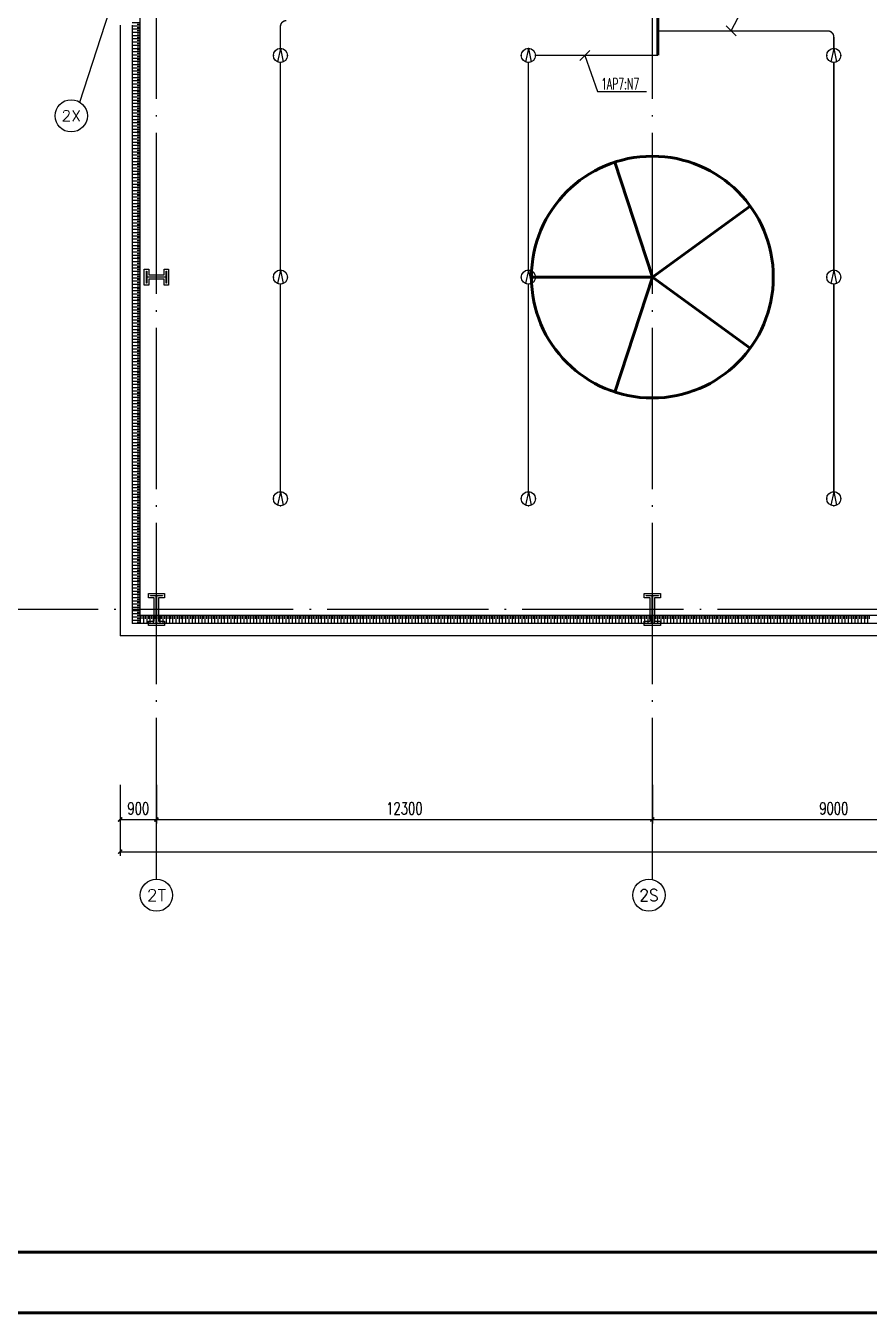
# Model space of a CAD drawing. Extents: x -1396510 to 1250330, y -1892470 to 1623980.
# Drawn here: x -7054 to 13864, y -816617 to -784643 of the extents above; entities that cross this region are included whole.
import ezdxf
from ezdxf.enums import TextEntityAlignment as Align

# ---------------------------------------------------------------- set-up
doc = ezdxf.new("R2010")
doc.units = 0
doc.header["$LTSCALE"] = 1000
doc.header["$MEASUREMENT"] = 0
doc.linetypes.add('DOTE', pattern=[2.42, 2, -0.2, 0.02, -0.2])
doc.layers.get('Defpoints').update_dxf_attribs({"color": 210})
for name, color, linetype in [('0-cxFrame', 155, 'Continuous'), ('99平面图例外参$0$A-HATCH-2', 251, 'Continuous'), ('A-AXIS-D', 1, 'Continuous'), ('A-AXIS-DOTE', 14, 'DOTE'), ('A-AXIS-DP', 126, 'Continuous'), ('A-HATCH-2', 251, 'Continuous'), ('A-LIN-V', 9, 'Continuous'), ('A-WINDOW', 140, 'Continuous'), ('AS-COLN', 6, 'Continuous'), ('AS-WALL', 40, 'Continuous'), ('DIM-照明', 3, 'Continuous'), ('EQUIP-照明', 3, 'Continuous'), ('WIRE-照明', 1, 'Continuous')]:
    doc.layers.add(name, color=color, linetype=linetype)
doc.layers.add('0-cxText', color=131, linetype='Continuous', lineweight=25)
doc.layers.add('A-云线2', color=3, linetype='Continuous', plot=False)
doc.styles.add('_TCH_AXIS', font='COMPLEX', dxfattribs={"bigfont": 'GBCBIG'})
doc.styles.add('_TCH_DIM_T3', font='SIMPLEX', dxfattribs={"width": 0.705882, "bigfont": 'GBCBIG'})
doc.styles.add('_TEL_DIM', font='SIMPLEX', dxfattribs={"width": 0.8, "height": 3.5, "bigfont": 'HZTXT'})
doc.styles.add('cx_tuming', font='simhei.ttf')
doc.styles.add('cx_tuqian1', font='')
doc.styles.add('黑体', font='simhei.ttf', dxfattribs={"height": 12})
doc.styles.get('cx_tuqian1').set_extended_font_data('SimSun')
doc.dimstyles.new('_TCH_ARCH&&100', dxfattribs={"dimtxt": 297.5, "dimasz": 100, "dimexe": 100, "dimexo": 100, "dimgap": 126.25, "dimtad": 1, "dimdec": 0, "dimzin": 0, "dimdsep": 46, "dimtxsty": '_TCH_DIM_T3', "dimblk": 'ARCHTICK', "dimcen": 0.09, "dimclrt": 7, "dimazin": 2, "dimtfac": 1, "dimtdec": 0, "dimtix": 1, "dimtmove": 2, "dimatfit": 3, "dimfxl": 0, "dimtolj": 1, "dimtzin": 0, "dimarcsym": 0})

# ---------------------------------------------------------------- blocks, each defined once
blk = doc.blocks.new('nt66')
at = {"layer": 'A-HATCH-2', "color": 8}
blk.add_lwpolyline([(-195840, 766870), (-195440, 766870), (-195440, 766758), (-195586, 766758), (-195586, 766182), (-195440, 766182), (-195440, 766070), (-195840, 766070), (-195840, 766182), (-195694, 766182), (-195694, 766758), (-195840, 766758)], close=True, dxfattribs=at)
at = {"layer": 'AS-COLN'}
blk.add_lwpolyline([(-195790, 766820), (-195490, 766820), (-195490, 766808), (-195636, 766808), (-195636, 766132), (-195490, 766132), (-195490, 766120), (-195790, 766120), (-195790, 766132), (-195644, 766132), (-195644, 766808), (-195790, 766808)], close=True, dxfattribs=at)
blk = doc.blocks.new('342343243')
at = {"layer": 'A-AXIS-DP', "color": 5}
blk.add_lwpolyline([(-155704, 832070), (-155404, 832070), (-155404, 832058), (-155550, 832058), (-155550, 831582), (-155404, 831582), (-155404, 831570), (-155704, 831570), (-155704, 831582), (-155558, 831582), (-155558, 832058), (-155704, 832058), (-155704, 832070)], close=True, dxfattribs=at)
at = {"layer": 'A-HATCH-2'}
blk.add_lwpolyline([(-155754, 832120), (-155354, 832120), (-155354, 832008), (-155500, 832008), (-155500, 831632), (-155354, 831632), (-155354, 831520), (-155754, 831520), (-155754, 831632), (-155608, 831632), (-155608, 832008), (-155754, 832008)], close=True, dxfattribs=at)
blk = doc.blocks.new('33333')
for p in [(-89514, -126400), (-77214, -126400)]:
    blk.add_blockref('nt66', p)
at = {"layer": 'A-AXIS-DP', "rotation": 270}
blk.add_blockref('342343243', (-1116974, 492766), dxfattribs=at)
blk = doc.blocks.new('w4324324')
at = {"layer": 'A-HATCH-2', "color": 0, "lineweight": 60}
for q in [(-1694760, 686605), (-1697614, 684532), (-1691907, 684532), (-1696524, 681178), (-1692997, 681178)]:
    blk.add_line((-1694760, 683605), q, dxfattribs=at)
blk.add_circle((-1694760, 683605), 3000, dxfattribs=at)
blk = doc.blocks.new('ner546')
at = {"layer": 'A-LIN-V', "color": 8}
blk.add_blockref('w4324324', (565280, 70256), dxfattribs=at)
blk = doc.blocks.new('_ArchTick')
at = {"color": 0, "linetype": 'ByBlock', "const_width": 0.4}
blk.add_lwpolyline([(-0.5, -0.5), (0.5, 0.5)], dxfattribs=at)
blk = doc.blocks.new('*D5746')
at = {"layer": 'A-AXIS-D', "color": 0, "lineweight": -2, "transparency": 16777216}
for p, q in [((-900, -86850), (-900, -87810)), ((0, -86850), (0, -87810)), ((-900, -87710), (0, -87710))]:
    blk.add_line(p, q, dxfattribs=at)
at = {"layer": 'Defpoints', "color": 0, "transparency": 16777216}
for p in [(-900, -86750), (0, -86750), (0, -87710)]:
    blk.add_point(p, dxfattribs=at)
at = {"layer": 'A-AXIS-D', "color": 0, "lineweight": -2, "transparency": 16777216, "xscale": 100, "yscale": 100, "zscale": 100, "rotation": 180}
blk.add_blockref('_ArchTick', (-900, -87710), dxfattribs=at)
at = {"layer": 'A-AXIS-D', "color": 0, "lineweight": -2, "transparency": 16777216, "xscale": 100, "yscale": 100, "zscale": 100}
blk.add_blockref('_ArchTick', (0, -87710), dxfattribs=at)
at = {"layer": 'A-AXIS-D', "color": 7, "transparency": 16777216, "insert": (-450, -87435), "char_height": 297.5, "attachment_point": 5, "style": '_TCH_DIM_T3'}
blk.add_mtext('\\A1;900', dxfattribs=at)
blk = doc.blocks.new('*D5747')
at = {"layer": 'A-AXIS-D', "color": 0, "lineweight": -2, "transparency": 16777216}
for p, q in [((0, -86850), (0, -87810)), ((12300, -86850), (12300, -87810)), ((0, -87710), (12300, -87710))]:
    blk.add_line(p, q, dxfattribs=at)
at = {"layer": 'Defpoints', "color": 0, "transparency": 16777216}
for p in [(0, -86750), (12300, -86750), (12300, -87710)]:
    blk.add_point(p, dxfattribs=at)
at = {"layer": 'A-AXIS-D', "color": 0, "lineweight": -2, "transparency": 16777216, "xscale": 100, "yscale": 100, "zscale": 100, "rotation": 180}
blk.add_blockref('_ArchTick', (0, -87710), dxfattribs=at)
at = {"layer": 'A-AXIS-D', "color": 0, "lineweight": -2, "transparency": 16777216, "xscale": 100, "yscale": 100, "zscale": 100}
blk.add_blockref('_ArchTick', (12300, -87710), dxfattribs=at)
at = {"layer": 'A-AXIS-D', "color": 7, "transparency": 16777216, "insert": (6150, -87435), "char_height": 297.5, "attachment_point": 5, "style": '_TCH_DIM_T3'}
blk.add_mtext('\\A1;12300', dxfattribs=at)
blk = doc.blocks.new('*D5748')
at = {"layer": 'A-AXIS-D', "color": 0, "lineweight": -2, "transparency": 16777216}
for p, q in [((12300, -86850), (12300, -87810)), ((21300, -86850), (21300, -87810)), ((12300, -87710), (21300, -87710))]:
    blk.add_line(p, q, dxfattribs=at)
at = {"layer": 'Defpoints', "color": 0, "transparency": 16777216}
for p in [(12300, -86750), (21300, -86750), (21300, -87710)]:
    blk.add_point(p, dxfattribs=at)
at = {"layer": 'A-AXIS-D', "color": 0, "lineweight": -2, "transparency": 16777216, "xscale": 100, "yscale": 100, "zscale": 100, "rotation": 180}
blk.add_blockref('_ArchTick', (12300, -87710), dxfattribs=at)
at = {"layer": 'A-AXIS-D', "color": 0, "lineweight": -2, "transparency": 16777216, "xscale": 100, "yscale": 100, "zscale": 100}
blk.add_blockref('_ArchTick', (21300, -87710), dxfattribs=at)
at = {"layer": 'A-AXIS-D', "color": 7, "transparency": 16777216, "insert": (16800, -87435), "char_height": 297.5, "attachment_point": 5, "style": '_TCH_DIM_T3'}
blk.add_mtext('\\A1;9000', dxfattribs=at)
blk = doc.blocks.new('*D5765')
at = {"layer": 'A-AXIS-D', "color": 0, "lineweight": -2, "transparency": 16777216}
for p, q in [((-900, -86950), (-900, -88610)), ((157100, -86950), (157100, -88610)), ((-900, -88510), (157100, -88510))]:
    blk.add_line(p, q, dxfattribs=at)
at = {"layer": 'Defpoints', "color": 0, "transparency": 16777216}
for p in [(-900, -86850), (157100, -86850), (157100, -88510)]:
    blk.add_point(p, dxfattribs=at)
at = {"layer": 'A-AXIS-D', "color": 0, "lineweight": -2, "transparency": 16777216, "xscale": 100, "yscale": 100, "zscale": 100, "rotation": 180}
blk.add_blockref('_ArchTick', (-900, -88510), dxfattribs=at)
at = {"layer": 'A-AXIS-D', "color": 0, "lineweight": -2, "transparency": 16777216, "xscale": 100, "yscale": 100, "zscale": 100}
blk.add_blockref('_ArchTick', (157100, -88510), dxfattribs=at)
at = {"layer": 'A-AXIS-D', "color": 7, "transparency": 16777216, "insert": (78100, -88235), "char_height": 297.5, "attachment_point": 5, "style": '_TCH_DIM_T3'}
blk.add_mtext('\\A1;158000', dxfattribs=at)
blk = doc.blocks.new('99平面图例外参$0$$LinePat$填挖边坡')
at = {"color": 0}
for p, q in [((0, 0), (0, -1500)), ((300, 0), (300, -600))]:
    blk.add_line(p, q, dxfattribs=at)
at = {"layer": 'Defpoints', "color": 0}
blk.add_point((600, 0), dxfattribs=at)
blk = doc.blocks.new('$equip$00002832')
for q in [(-0.203, -0.457), (0.203, -0.457)]:
    blk.add_line((0, 0.5), q)
at = {"const_width": 0.0571}
blk.add_lwpolyline([(0.5, 0, 1), (-0.5, 0, 1), (0.5, 0, -0.625089)], format="xyb", dxfattribs=at)
blk.add_circle((0, 0), 0.5)
for p in [(-0.5, 0), (0, 0.5), (0.5, 0), (0, -0.5)]:
    blk.add_point(p)
at = {"color": 7, "style": '_TEL_DIM', "flags": 1}
for tag in ['A', 'REMARK']:
    blk.add_attdef(tag, text='', height=0.00002, dxfattribs=at).set_placement((0, 0), align=Align.MIDDLE_CENTER)
blk = doc.blocks.new('TK22.A0+1 L(Dragon)')
at = {"layer": '0-cxFrame', "color": 7, "const_width": 0.5}
blk.add_lwpolyline([(0, 0), (-1485, 0), (-1485, 841), (0, 841)], close=True, dxfattribs=at)
at = {"layer": '0-cxFrame', "const_width": 0.5}
blk.add_lwpolyline([(-80, 10), (-1465, 10), (-1465, 831), (-80, 831)], close=True, dxfattribs=at)
at = {"style": '黑体', "flags": 4}
blk.add_attdef('图幅', text='', height=3.3, dxfattribs=at).set_placement((-40, 3), align=Align.RIGHT)
at = {"layer": '0-cxText', "flags": 4}
for tag, height, style, p in [('建设单位', 3.5, 'cx_tuming', (-45, 240)), ('项目名称', 3.5, 'cx_tuming', (-45, 210)), ('子项名称', 3.5, 'cx_tuming', (-45, 180)), ('工程编号', 3.3, 'cx_tuqian1', (-35, 165)), ('图名1', 3.5, 'cx_tuming', (-45, 87)), ('图名2', 3.5, 'cx_tuming', (-45, 79)), ('图名3', 3.5, 'cx_tuming', (-45, 71)), ('出图日期', 3.3, 'cx_tuqian1', (-39, 60)), ('专业', 3.3, 'cx_tuqian1', (-55, 52)), ('图号', 3.3, 'cx_tuqian1', (-55, 44)), ('版次', 3.3, 'cx_tuqian1', (-20, 44))]:
    blk.add_attdef(tag, text='', height=height, dxfattribs=dict(at, style=style)).set_placement(p, align=Align.MIDDLE)
at = {"layer": 'Defpoints', "color": 6, "flags": 4}
for tag, height, style, p in [('tufu', 3.3, '黑体', (-12, 12)), ('dwfname', 4, 'cx_tuqian1', (-80, 3))]:
    blk.add_attdef(tag, text='', height=height, dxfattribs=dict(at, style=style)).set_placement(p, align=Align.RIGHT)
blk = doc.blocks.new('世赫2#厂房一层0821')
at = {"layer": 'A-AXIS-D'}
for centre in [(-2112.4, -70248.4), (0, -89588.9), (12215.1, -89588.9)]:
    blk.add_circle(centre, 400, dxfattribs=at)
at = {"layer": 'A-AXIS-DOTE', "color": 8, "ltscale": 2}
for p, q in [((0, -89188.9), (0, 6400)), ((12300, -89188.9), (12300, 6300)), ((163114.2, -82500), (-11095.8, -82500))]:
    blk.add_line(p, q, dxfattribs=at)
blk.add_lwpolyline([(-1898.6, -69910.4), (21947.6, 3584)], dxfattribs=at)
at = {"layer": 'A-LIN-V'}
for p, q in [((-400, -82650), (-400, -65615.8)), ((21246, -82650), (-400, -82650))]:
    blk.add_line(p, q, dxfattribs=at)
at = {"layer": 'AS-WALL'}
for p, q in [((-900, -68000), (-900, -83150)), ((-600, -68000), (-600, -82850)), ((23300, -82850), (-600, -82850)), ((23300, -83150), (-900, -83150))]:
    blk.add_line(p, q, dxfattribs=at)
at = {"layer": '99平面图例外参$0$A-HATCH-2', "color": 203, "yscale": 0.1333333333333333, "zscale": 0.1333333333333333}
for p, xscale, rotation in [((-400, -67940.4), 0.1335983163058314, 270.0000000008098), ((-400, -68020.6), 0.1335983163058314, 270.0000000008098), ((-400, -68100.7), 0.1335983163058314, 270.0000000008098), ((-400, -68180.9), 0.1335983163058314, 270.0000000008098), ((-400, -68261.1), 0.1335983163058314, 270.0000000008098), ((-400, -68341.2), 0.1335983163058314, 270.0000000008098), ((-400, -68421.4), 0.1335983163058314, 270.0000000008098), ((-400, -68501.5), 0.1335983163058314, 270.0000000008098), ((-400, -68581.7), 0.1335983163058314, 270.0000000008098), ((-400, -68661.9), 0.1335983163058314, 270.0000000008098), ((-400, -68742), 0.1335983163058314, 270.0000000008098), ((-400, -68822.2), 0.1335983163058314, 270.0000000008098), ((-400, -68902.3), 0.1335983163058314, 270.0000000008098), ((-400, -68982.5), 0.1335983163058314, 270.0000000008098), ((-400, -69062.7), 0.1335983163058314, 270.0000000008098), ((-400, -69142.8), 0.1335983163058314, 270.0000000008098), ((-400, -69223), 0.1335983163058314, 270.0000000008098), ((-400, -69303.1), 0.1335983163058314, 270.0000000008098), ((-400, -69383.3), 0.1335983163058314, 270.0000000008098), ((-400, -69463.4), 0.1335983163058314, 270.0000000008098), ((-400, -69543.6), 0.1335983163058314, 270.0000000008098), ((-400, -69623.8), 0.1335983163058314, 270.0000000008098), ((-400, -69703.9), 0.1335983163058314, 270.0000000008098), ((-400, -69784.1), 0.1335983163058314, 270.0000000008098), ((-400, -69864.2), 0.1335983163058314, 270.0000000008098), ((-400, -69944.4), 0.1335983163058314, 270.0000000008098), ((-400, -70024.6), 0.1335983163058314, 270.0000000008098), ((-400, -70104.7), 0.1335983163058314, 270.0000000008098), ((-400, -70184.9), 0.1335983163058314, 270.0000000008098), ((-400, -70265), 0.1335983163058314, 270.0000000008098), ((-400, -70345.2), 0.1335983163058314, 270.0000000008098), ((-400, -70425.4), 0.1335983163058314, 270.0000000008098), ((-400, -70505.5), 0.1335983163058314, 270.0000000008098), ((-400, -70585.7), 0.1335983163058314, 270.0000000008098), ((-400, -70665.8), 0.1335983163058314, 270.0000000008098), ((-400, -70746), 0.1335983163058314, 270.0000000008098), ((-400, -70826.2), 0.1335983163058314, 270.0000000008098), ((-400, -70906.3), 0.1335983163058314, 270.0000000008098), ((-400, -70986.5), 0.1335983163058314, 270.0000000008098), ((-400, -71066.6), 0.1335983163058314, 270.0000000008098), ((-400, -71146.8), 0.1335983163058314, 270.0000000008098), ((-400, -71226.9), 0.1335983163058314, 270.0000000008098), ((-400, -71307.1), 0.1335983163058314, 270.0000000008098), ((-400, -71387.3), 0.1335983163058314, 270.0000000008098), ((-400, -71467.4), 0.1335983163058314, 270.0000000008098), ((-400, -71547.6), 0.1335983163058314, 270.0000000008098), ((-400, -71627.7), 0.1335983163058314, 270.0000000008098), ((-400, -71707.9), 0.1335983163058314, 270.0000000008098), ((-400, -71788.1), 0.1335983163058314, 270.0000000008098), ((-400, -71868.2), 0.1335983163058314, 270.0000000008098), ((-400, -71948.4), 0.1335983163058314, 270.0000000008098), ((-400, -72028.5), 0.1335983163058314, 270.0000000008098), ((-400, -72108.7), 0.1335983163058314, 270.0000000008098), ((-400, -72188.9), 0.1335983163058314, 270.0000000008098), ((-400, -72269), 0.1335983163058314, 270.0000000008098), ((-400, -72349.2), 0.1335983163058314, 270.0000000008098), ((-400, -72429.3), 0.1335983163058314, 270.0000000008098), ((-400, -72509.5), 0.1335983163058314, 270.0000000008098), ((-400, -72589.6), 0.1335983163058314, 270.0000000008098), ((-400, -72669.8), 0.1335983163058314, 270.0000000008098), ((-400, -72750), 0.1335983163058314, 270.0000000008098), ((-400, -72830.1), 0.1335983163058314, 270.0000000008098), ((-400, -72910.3), 0.1335983163058314, 270.0000000008098), ((-400, -72990.4), 0.1335983163058314, 270.0000000008098), ((-400, -73070.6), 0.1335983163058314, 270.0000000008098), ((-400, -73150.8), 0.1335983163058314, 270.0000000008098), ((-400, -73230.9), 0.1335983163058314, 270.0000000008098), ((-400, -73311.1), 0.1335983163058314, 270.0000000008098), ((-400, -73391.2), 0.1335983163058314, 270.0000000008098), ((-400, -73471.4), 0.1335983163058314, 270.0000000008098), ((-400, -73551.6), 0.1335983163058314, 270.0000000008098), ((-400, -73631.7), 0.1335983163058314, 270.0000000008098), ((-400, -73711.9), 0.1335983163058314, 270.0000000008098), ((-400, -73792), 0.1335983163058314, 270.0000000008098), ((-400, -73872.2), 0.1335983163058314, 270.0000000008098), ((-400, -73952.4), 0.1335983163058314, 270.0000000008098), ((-400, -74032.5), 0.1335983163058314, 270.0000000008098), ((-400, -74112.7), 0.1335983163058314, 270.0000000008098), ((-400, -74192.8), 0.1335983163058314, 270.0000000008098), ((-400, -74273), 0.1335983163058314, 270.0000000008098), ((-400, -74353.1), 0.1335983163058314, 270.0000000008098), ((-400, -74433.3), 0.1335983163058314, 270.0000000008098), ((-400, -74513.5), 0.1335983163058314, 270.0000000008098), ((-400, -74593.6), 0.1335983163058314, 270.0000000008098), ((-400, -74673.8), 0.1335983163058314, 270.0000000008098), ((-400, -74753.9), 0.1335983163058314, 270.0000000008098), ((-400, -74834.1), 0.1335983163058314, 270.0000000008098), ((-400, -74914.3), 0.1335983163058314, 270.0000000008098), ((-400, -74994.4), 0.1335983163058314, 270.0000000008098), ((-400, -75074.6), 0.1335983163058314, 270.0000000008098), ((-400, -75154.7), 0.1335983163058314, 270.0000000008098), ((-400, -75234.9), 0.1335983163058314, 270.0000000008098), ((-400, -75315.1), 0.1335983163058314, 270.0000000008098), ((-400, -75395.2), 0.1335983163058314, 270.0000000008098), ((-400, -75475.4), 0.1335983163058314, 270.0000000008098), ((-400, -75555.5), 0.1335983163058314, 270.0000000008098), ((-400, -75635.7), 0.1335983163058314, 270.0000000008098), ((-400, -75715.8), 0.1335983163058314, 270.0000000008098), ((-400, -75796), 0.1335983163058314, 270.0000000008098), ((-400, -75876.2), 0.1335983163058314, 270.0000000008098), ((-400, -75956.3), 0.1335983163058314, 270.0000000008098), ((-400, -76036.5), 0.1335983163058314, 270.0000000008098), ((-400, -76116.6), 0.1335983163058314, 270.0000000008098), ((-400, -76196.8), 0.1335983163058314, 270.0000000008098), ((-400, -76277), 0.1335983163058314, 270.0000000008098), ((-400, -76357.1), 0.1335983163058314, 270.0000000008098), ((-400, -76437.3), 0.1335983163058314, 270.0000000008098), ((-400, -76517.4), 0.1335983163058314, 270.0000000008098), ((-400, -76597.6), 0.1335983163058314, 270.0000000008098), ((-400, -76677.8), 0.1335983163058314, 270.0000000008098), ((-400, -76757.9), 0.1335983163058314, 270.0000000008098), ((-400, -76838.1), 0.1335983163058314, 270.0000000008098), ((-400, -76918.2), 0.1335983163058314, 270.0000000008098), ((-400, -76998.4), 0.1335983163058314, 270.0000000008098), ((-400, -77078.6), 0.1335983163058314, 270.0000000008098), ((-400, -77158.7), 0.1335983163058314, 270.0000000008098), ((-400, -77238.9), 0.1335983163058314, 270.0000000008098), ((-400, -77319), 0.1335983163058314, 270.0000000008098), ((-400, -77399.2), 0.1335983163058314, 270.0000000008098), ((-400, -77479.3), 0.1335983163058314, 270.0000000008098), ((-400, -77559.5), 0.1335983163058314, 270.0000000008098), ((-400, -77639.7), 0.1335983163058314, 270.0000000008098), ((-400, -77719.8), 0.1335983163058314, 270.0000000008098), ((-400, -77800), 0.1335983163058314, 270.0000000008098), ((-400, -77880.1), 0.1335983163058314, 270.0000000008098), ((-400, -77960.3), 0.1335983163058314, 270.0000000008098), ((-400, -78040.5), 0.1335983163058314, 270.0000000008098), ((-400, -78120.6), 0.1335983163058314, 270.0000000008098), ((-400, -78200.8), 0.1335983163058314, 270.0000000008098), ((-400, -78280.9), 0.1335983163058314, 270.0000000008098), ((-400, -78361.1), 0.1335983163058314, 270.0000000008098), ((-400, -78441.3), 0.1335983163058314, 270.0000000008098), ((-400, -78521.4), 0.1335983163058314, 270.0000000008098), ((-400, -78601.6), 0.1335983163058314, 270.0000000008098), ((-400, -78681.7), 0.1335983163058314, 270.0000000008098), ((-400, -78761.9), 0.1335983163058314, 270.0000000008098), ((-400, -78842.1), 0.1335983163058314, 270.0000000008098), ((-400, -78922.2), 0.1335983163058314, 270.0000000008098), ((-400, -79002.4), 0.1335983163058314, 270.0000000008098), ((-400, -79082.5), 0.1335983163058314, 270.0000000008098), ((-400, -79162.7), 0.1335983163058314, 270.0000000008098), ((-400, -79242.8), 0.1335983163058314, 270.0000000008098), ((-400, -79323), 0.1335983163058314, 270.0000000008098), ((-400, -79403.2), 0.1335983163058314, 270.0000000008098), ((-400, -79483.3), 0.1335983163058314, 270.0000000008098), ((-400, -79563.5), 0.1335983163058314, 270.0000000008098), ((-400, -79643.6), 0.1335983163058314, 270.0000000008098), ((-400, -79723.8), 0.1335983163058314, 270.0000000008098), ((-400, -79804), 0.1335983163058314, 270.0000000008098), ((-400, -79884.1), 0.1335983163058314, 270.0000000008098), ((-400, -79964.3), 0.1335983163058314, 270.0000000008098), ((-400, -80044.4), 0.1335983163058314, 270.0000000008098), ((-400, -80124.6), 0.1335983163058314, 270.0000000008098), ((-400, -80204.8), 0.1335983163058314, 270.0000000008098), ((-400, -80284.9), 0.1335983163058314, 270.0000000008098), ((-400, -80365.1), 0.1335983163058314, 270.0000000008098), ((-400, -80445.2), 0.1335983163058314, 270.0000000008098), ((-400, -80525.4), 0.1335983163058314, 270.0000000008098), ((-400, -80605.5), 0.1335983163058314, 270.0000000008098), ((-400, -80685.7), 0.1335983163058314, 270.0000000008098), ((-400, -80765.9), 0.1335983163058314, 270.0000000008098), ((-400, -80846), 0.1335983163058314, 270.0000000008098), ((-400, -80926.2), 0.1335983163058314, 270.0000000008098), ((-400, -81006.3), 0.1335983163058314, 270.0000000008098), ((-400, -81086.5), 0.1335983163058314, 270.0000000008098), ((-400, -81166.7), 0.1335983163058314, 270.0000000008098), ((-400, -81246.8), 0.1335983163058314, 270.0000000008098), ((-400, -81327), 0.1335983163058314, 270.0000000008098), ((-400, -81407.1), 0.1335983163058314, 270.0000000008098), ((-400, -81487.3), 0.1335983163058314, 270.0000000008098), ((-400, -81567.5), 0.1335983163058314, 270.0000000008098), ((-400, -81647.6), 0.1335983163058314, 270.0000000008098), ((-400, -81727.8), 0.1335983163058314, 270.0000000008098), ((-400, -81807.9), 0.1335983163058314, 270.0000000008098), ((-400, -81888.1), 0.1335983163058314, 270.0000000008098), ((-400, -81968.3), 0.1335983163058314, 270.0000000008098), ((-400, -82048.4), 0.1335983163058314, 270.0000000008098), ((-400, -82128.6), 0.1335983163058314, 270.0000000008098), ((-400, -82208.7), 0.1335983163058314, 270.0000000008098), ((-400, -82288.9), 0.1335983163058314, 270.0000000008098), ((-400, -82369), 0.1335983163058314, 270.0000000008098), ((-400, -82449.2), 0.1335983163058314, 270.0000000008098), ((-400, -82529.4), 0.1335983163058314, 270.0000000008098), ((-400, -82609.5), 0.1335983163058314, 270.0000000008098), ((-400, -82689.7), 0.1335983163058314, 270.0000000008098), ((-400, -82769.8), 0.1335983163058314, 270.0000000008098), ((-400, -82650), 0.1336172830128488, 8.843761484292967e-11), ((-319.8, -82650), 0.1336172830128488, 8.843761484292967e-11), ((-239.7, -82650), 0.1336172830128488, 8.843761484292967e-11), ((-159.5, -82650), 0.1336172830128488, 8.843761484292967e-11), ((-79.3, -82650), 0.1336172830128488, 8.843761484292967e-11), ((0.9, -82650), 0.1336172830128488, 8.843761484292967e-11), ((81, -82650), 0.1336172830128488, 8.843761484292967e-11), ((161.2, -82650), 0.1336172830128488, 8.843761484292967e-11), ((241.4, -82650), 0.1336172830128488, 8.843761484292967e-11), ((321.5, -82650), 0.1336172830128488, 8.843761484292967e-11), ((401.7, -82650), 0.1336172830128488, 8.843761484292967e-11), ((481.9, -82650), 0.1336172830128488, 8.843761484292967e-11), ((562, -82650), 0.1336172830128488, 8.843761484292967e-11), ((642.2, -82650), 0.1336172830128488, 8.843761484292967e-11), ((722.4, -82650), 0.1336172830128488, 8.843761484292967e-11), ((802.6, -82650), 0.1336172830128488, 8.843761484292967e-11), ((882.7, -82650), 0.1336172830128488, 8.843761484292967e-11), ((962.9, -82650), 0.1336172830128488, 8.843761484292967e-11), ((1043.1, -82650), 0.1336172830128488, 8.843761484292967e-11), ((1123.2, -82650), 0.1336172830128488, 8.843761484292967e-11), ((1203.4, -82650), 0.1336172830128488, 8.843761484292967e-11), ((1283.6, -82650), 0.1336172830128488, 8.843761484292967e-11), ((1363.7, -82650), 0.1336172830128488, 8.843761484292967e-11), ((1443.9, -82650), 0.1336172830128488, 8.843761484292967e-11), ((1524.1, -82650), 0.1336172830128488, 8.843761484292967e-11), ((1604.3, -82650), 0.1336172830128488, 8.843761484292967e-11), ((1684.4, -82650), 0.1336172830128488, 8.843761484292967e-11), ((1764.6, -82650), 0.1336172830128488, 8.843761484292967e-11), ((1844.8, -82650), 0.1336172830128488, 8.843761484292967e-11), ((1924.9, -82650), 0.1336172830128488, 8.843761484292967e-11), ((2005.1, -82650), 0.1336172830128488, 8.843761484292967e-11), ((2085.3, -82650), 0.1336172830128488, 8.843761484292967e-11), ((2165.5, -82650), 0.1336172830128488, 8.843761484292967e-11), ((2245.6, -82650), 0.1336172830128488, 8.843761484292967e-11), ((2325.8, -82650), 0.1336172830128488, 8.843761484292967e-11), ((2406, -82650), 0.1336172830128488, 8.843761484292967e-11), ((2486.1, -82650), 0.1336172830128488, 8.843761484292967e-11), ((2566.3, -82650), 0.1336172830128488, 8.843761484292967e-11), ((2646.5, -82650), 0.1336172830128488, 8.843761484292967e-11), ((2726.6, -82650), 0.1336172830128488, 8.843761484292967e-11), ((2806.8, -82650), 0.1336172830128488, 8.843761484292967e-11), ((2887, -82650), 0.1336172830128488, 8.843761484292967e-11), ((2967.2, -82650), 0.1336172830128488, 8.843761484292967e-11), ((3047.3, -82650), 0.1336172830128488, 8.843761484292967e-11), ((3127.5, -82650), 0.1336172830128488, 8.843761484292967e-11), ((3207.7, -82650), 0.1336172830128488, 8.843761484292967e-11), ((3287.8, -82650), 0.1336172830128488, 8.843761484292967e-11), ((3368, -82650), 0.1336172830128488, 8.843761484292967e-11), ((3448.2, -82650), 0.1336172830128488, 8.843761484292967e-11), ((3528.3, -82650), 0.1336172830128488, 8.843761484292967e-11), ((3608.5, -82650), 0.1336172830128488, 8.843761484292967e-11), ((3688.7, -82650), 0.1336172830128488, 8.843761484292967e-11), ((3768.9, -82650), 0.1336172830128488, 8.843761484292967e-11), ((3849, -82650), 0.1336172830128488, 8.843761484292967e-11), ((3929.2, -82650), 0.1336172830128488, 8.843761484292967e-11), ((4009.4, -82650), 0.1336172830128488, 8.843761484292967e-11), ((4089.5, -82650), 0.1336172830128488, 8.843761484292967e-11), ((4169.7, -82650), 0.1336172830128488, 8.843761484292967e-11), ((4249.9, -82650), 0.1336172830128488, 8.843761484292967e-11), ((4330.1, -82650), 0.1336172830128488, 8.843761484292967e-11), ((4410.2, -82650), 0.1336172830128488, 8.843761484292967e-11), ((4490.4, -82650), 0.1336172830128488, 8.843761484292967e-11), ((4570.6, -82650), 0.1336172830128488, 8.843761484292967e-11), ((4650.7, -82650), 0.1336172830128488, 8.843761484292967e-11), ((4730.9, -82650), 0.1336172830128488, 8.843761484292967e-11), ((4811.1, -82650), 0.1336172830128488, 8.843761484292967e-11), ((4891.2, -82650), 0.1336172830128488, 8.843761484292967e-11), ((4971.4, -82650), 0.1336172830128488, 8.843761484292967e-11), ((5051.6, -82650), 0.1336172830128488, 8.843761484292967e-11), ((5131.8, -82650), 0.1336172830128488, 8.843761484292967e-11), ((5211.9, -82650), 0.1336172830128488, 8.843761484292967e-11), ((5292.1, -82650), 0.1336172830128488, 8.843761484292967e-11), ((5372.3, -82650), 0.1336172830128488, 8.843761484292967e-11), ((5452.4, -82650), 0.1336172830128488, 8.843761484292967e-11), ((5532.6, -82650), 0.1336172830128488, 8.843761484292967e-11), ((5612.8, -82650), 0.1336172830128488, 8.843761484292967e-11), ((5692.9, -82650), 0.1336172830128488, 8.843761484292967e-11), ((5773.1, -82650), 0.1336172830128488, 8.843761484292967e-11), ((5853.3, -82650), 0.1336172830128488, 8.843761484292967e-11), ((5933.5, -82650), 0.1336172830128488, 8.843761484292967e-11), ((6013.6, -82650), 0.1336172830128488, 8.843761484292967e-11), ((6093.8, -82650), 0.1336172830128488, 8.843761484292967e-11), ((6174, -82650), 0.1336172830128488, 8.843761484292967e-11), ((6254.1, -82650), 0.1336172830128488, 8.843761484292967e-11), ((6334.3, -82650), 0.1336172830128488, 8.843761484292967e-11), ((6414.5, -82650), 0.1336172830128488, 8.843761484292967e-11), ((6494.7, -82650), 0.1336172830128488, 8.843761484292967e-11), ((6574.8, -82650), 0.1336172830128488, 8.843761484292967e-11), ((6655, -82650), 0.1336172830128488, 8.843761484292967e-11), ((6735.2, -82650), 0.1336172830128488, 8.843761484292967e-11), ((6815.3, -82650), 0.1336172830128488, 8.843761484292967e-11), ((6895.5, -82650), 0.1336172830128488, 8.843761484292967e-11), ((6975.7, -82650), 0.1336172830128488, 8.843761484292967e-11), ((7055.8, -82650), 0.1336172830128488, 8.843761484292967e-11), ((7136, -82650), 0.1336172830128488, 8.843761484292967e-11), ((7216.2, -82650), 0.1336172830128488, 8.843761484292967e-11), ((7296.4, -82650), 0.1336172830128488, 8.843761484292967e-11), ((7376.5, -82650), 0.1336172830128488, 8.843761484292967e-11), ((7456.7, -82650), 0.1336172830128488, 8.843761484292967e-11), ((7536.9, -82650), 0.1336172830128488, 8.843761484292967e-11), ((7617, -82650), 0.1336172830128488, 8.843761484292967e-11), ((7697.2, -82650), 0.1336172830128488, 8.843761484292967e-11), ((7777.4, -82650), 0.1336172830128488, 8.843761484292967e-11), ((7857.5, -82650), 0.1336172830128488, 8.843761484292967e-11), ((7937.7, -82650), 0.1336172830128488, 8.843761484292967e-11), ((8017.9, -82650), 0.1336172830128488, 8.843761484292967e-11), ((8098.1, -82650), 0.1336172830128488, 8.843761484292967e-11), ((8178.2, -82650), 0.1336172830128488, 8.843761484292967e-11), ((8258.4, -82650), 0.1336172830128488, 8.843761484292967e-11), ((8338.6, -82650), 0.1336172830128488, 8.843761484292967e-11), ((8418.7, -82650), 0.1336172830128488, 8.843761484292967e-11), ((8498.9, -82650), 0.1336172830128488, 8.843761484292967e-11), ((8579.1, -82650), 0.1336172830128488, 8.843761484292967e-11), ((8659.3, -82650), 0.1336172830128488, 8.843761484292967e-11), ((8739.4, -82650), 0.1336172830128488, 8.843761484292967e-11), ((8819.6, -82650), 0.1336172830128488, 8.843761484292967e-11), ((8899.8, -82650), 0.1336172830128488, 8.843761484292967e-11), ((8979.9, -82650), 0.1336172830128488, 8.843761484292967e-11), ((9060.1, -82650), 0.1336172830128488, 8.843761484292967e-11), ((9140.3, -82650), 0.1336172830128488, 8.843761484292967e-11), ((9220.4, -82650), 0.1336172830128488, 8.843761484292967e-11), ((9300.6, -82650), 0.1336172830128488, 8.843761484292967e-11), ((9380.8, -82650), 0.1336172830128488, 8.843761484292967e-11), ((9461, -82650), 0.1336172830128488, 8.843761484292967e-11), ((9541.1, -82650), 0.1336172830128488, 8.843761484292967e-11), ((9621.3, -82650), 0.1336172830128488, 8.843761484292967e-11), ((9701.5, -82650), 0.1336172830128488, 8.843761484292967e-11), ((9781.6, -82650), 0.1336172830128488, 8.843761484292967e-11), ((9861.8, -82650), 0.1336172830128488, 8.843761484292967e-11), ((9942, -82650), 0.1336172830128488, 8.843761484292967e-11), ((10022.1, -82650), 0.1336172830128488, 8.843761484292967e-11), ((10102.3, -82650), 0.1336172830128488, 8.843761484292967e-11), ((10182.5, -82650), 0.1336172830128488, 8.843761484292967e-11), ((10262.7, -82650), 0.1336172830128488, 8.843761484292967e-11), ((10342.8, -82650), 0.1336172830128488, 8.843761484292967e-11), ((10423, -82650), 0.1336172830128488, 8.843761484292967e-11), ((10503.2, -82650), 0.1336172830128488, 8.843761484292967e-11), ((10583.3, -82650), 0.1336172830128488, 8.843761484292967e-11), ((10663.5, -82650), 0.1336172830128488, 8.843761484292967e-11), ((10743.7, -82650), 0.1336172830128488, 8.843761484292967e-11), ((10823.9, -82650), 0.1336172830128488, 8.843761484292967e-11), ((10904, -82650), 0.1336172830128488, 8.843761484292967e-11), ((10984.2, -82650), 0.1336172830128488, 8.843761484292967e-11), ((11064.4, -82650), 0.1336172830128488, 8.843761484292967e-11), ((11144.5, -82650), 0.1336172830128488, 8.843761484292967e-11), ((11224.7, -82650), 0.1336172830128488, 8.843761484292967e-11), ((11304.9, -82650), 0.1336172830128488, 8.843761484292967e-11), ((11385, -82650), 0.1336172830128488, 8.843761484292967e-11), ((11465.2, -82650), 0.1336172830128488, 8.843761484292967e-11), ((11545.4, -82650), 0.1336172830128488, 8.843761484292967e-11), ((11625.6, -82650), 0.1336172830128488, 8.843761484292967e-11), ((11705.7, -82650), 0.1336172830128488, 8.843761484292967e-11), ((11785.9, -82650), 0.1336172830128488, 8.843761484292967e-11), ((11866.1, -82650), 0.1336172830128488, 8.843761484292967e-11), ((11946.2, -82650), 0.1336172830128488, 8.843761484292967e-11), ((12026.4, -82650), 0.1336172830128488, 8.843761484292967e-11), ((12106.6, -82650), 0.1336172830128488, 8.843761484292967e-11), ((12186.7, -82650), 0.1336172830128488, 8.843761484292967e-11), ((12266.9, -82650), 0.1336172830128488, 8.843761484292967e-11), ((12347.1, -82650), 0.1336172830128488, 8.843761484292967e-11), ((12427.3, -82650), 0.1336172830128488, 8.843761484292967e-11), ((12507.4, -82650), 0.1336172830128488, 8.843761484292967e-11), ((12587.6, -82650), 0.1336172830128488, 8.843761484292967e-11), ((12667.8, -82650), 0.1336172830128488, 8.843761484292967e-11), ((12747.9, -82650), 0.1336172830128488, 8.843761484292967e-11), ((12828.1, -82650), 0.1336172830128488, 8.843761484292967e-11), ((12908.3, -82650), 0.1336172830128488, 8.843761484292967e-11), ((12988.5, -82650), 0.1336172830128488, 8.843761484292967e-11), ((13068.6, -82650), 0.1336172830128488, 8.843761484292967e-11), ((13148.8, -82650), 0.1336172830128488, 8.843761484292967e-11), ((13229, -82650), 0.1336172830128488, 8.843761484292967e-11), ((13309.1, -82650), 0.1336172830128488, 8.843761484292967e-11), ((13389.3, -82650), 0.1336172830128488, 8.843761484292967e-11), ((13469.5, -82650), 0.1336172830128488, 8.843761484292967e-11), ((13549.6, -82650), 0.1336172830128488, 8.843761484292967e-11), ((13629.8, -82650), 0.1336172830128488, 8.843761484292967e-11), ((13710, -82650), 0.1336172830128488, 8.843761484292967e-11), ((13790.2, -82650), 0.1336172830128488, 8.843761484292967e-11), ((13870.3, -82650), 0.1336172830128488, 8.843761484292967e-11), ((13950.5, -82650), 0.1336172830128488, 8.843761484292967e-11), ((14030.7, -82650), 0.1336172830128488, 8.843761484292967e-11), ((14110.8, -82650), 0.1336172830128488, 8.843761484292967e-11), ((14191, -82650), 0.1336172830128488, 8.843761484292967e-11), ((14271.2, -82650), 0.1336172830128488, 8.843761484292967e-11), ((14351.3, -82650), 0.1336172830128488, 8.843761484292967e-11), ((14431.5, -82650), 0.1336172830128488, 8.843761484292967e-11), ((14511.7, -82650), 0.1336172830128488, 8.843761484292967e-11), ((14591.9, -82650), 0.1336172830128488, 8.843761484292967e-11), ((14672, -82650), 0.1336172830128488, 8.843761484292967e-11), ((14752.2, -82650), 0.1336172830128488, 8.843761484292967e-11), ((14832.4, -82650), 0.1336172830128488, 8.843761484292967e-11), ((14912.5, -82650), 0.1336172830128488, 8.843761484292967e-11), ((14992.7, -82650), 0.1336172830128488, 8.843761484292967e-11), ((15072.9, -82650), 0.1336172830128488, 8.843761484292967e-11), ((15153.1, -82650), 0.1336172830128488, 8.843761484292967e-11), ((15233.2, -82650), 0.1336172830128488, 8.843761484292967e-11), ((15313.4, -82650), 0.1336172830128488, 8.843761484292967e-11), ((15393.6, -82650), 0.1336172830128488, 8.843761484292967e-11), ((15473.7, -82650), 0.1336172830128488, 8.843761484292967e-11), ((15553.9, -82650), 0.1336172830128488, 8.843761484292967e-11), ((15634.1, -82650), 0.1336172830128488, 8.843761484292967e-11), ((15714.2, -82650), 0.1336172830128488, 8.843761484292967e-11), ((15794.4, -82650), 0.1336172830128488, 8.843761484292967e-11), ((15874.6, -82650), 0.1336172830128488, 8.843761484292967e-11), ((15954.8, -82650), 0.1336172830128488, 8.843761484292967e-11), ((16034.9, -82650), 0.1336172830128488, 8.843761484292967e-11), ((16115.1, -82650), 0.1336172830128488, 8.843761484292967e-11), ((16195.3, -82650), 0.1336172830128488, 8.843761484292967e-11), ((16275.4, -82650), 0.1336172830128488, 8.843761484292967e-11), ((16355.6, -82650), 0.1336172830128488, 8.843761484292967e-11), ((16435.8, -82650), 0.1336172830128488, 8.843761484292967e-11), ((16515.9, -82650), 0.1336172830128488, 8.843761484292967e-11), ((16596.1, -82650), 0.1336172830128488, 8.843761484292967e-11), ((16676.3, -82650), 0.1336172830128488, 8.843761484292967e-11), ((16756.5, -82650), 0.1336172830128488, 8.843761484292967e-11), ((16836.6, -82650), 0.1336172830128488, 8.843761484292967e-11), ((16916.8, -82650), 0.1336172830128488, 8.843761484292967e-11), ((16997, -82650), 0.1336172830128488, 8.843761484292967e-11), ((17077.1, -82650), 0.1336172830128488, 8.843761484292967e-11), ((17157.3, -82650), 0.1336172830128488, 8.843761484292967e-11), ((17237.5, -82650), 0.1336172830128488, 8.843761484292967e-11), ((17317.7, -82650), 0.1336172830128488, 8.843761484292967e-11), ((17397.8, -82650), 0.1336172830128488, 8.843761484292967e-11), ((17478, -82650), 0.1336172830128488, 8.843761484292967e-11), ((17558.2, -82650), 0.1336172830128488, 8.843761484292967e-11), ((17638.3, -82650), 0.1336172830128488, 8.843761484292967e-11)]:
    blk.add_blockref('99平面图例外参$0$$LinePat$填挖边坡', p, dxfattribs=dict(at, xscale=xscale, rotation=rotation))
at = {"layer": 'A-LIN-V', "color": 8, "rotation": 90.00000000000001}
blk.add_blockref('ner546', (766160.7, 1055230), dxfattribs=at)
at = {"layer": 'A-WINDOW'}
blk.add_blockref('33333', (285154.2, -722570), dxfattribs=at)
at = {"layer": 'A-AXIS-D', "color": 7, "style": '_TCH_AXIS'}
for s, height, p, p2 in [('2X', 270.86, (-2357.4, -70383.9), (-1867.3, -70383.9)), ('2T', 288.12, (-240.1, -89732.9), (240.1, -89732.9)), ('2S', 294.28, (11976.9, -89736), (12453.3, -89736))]:
    blk.add_text(s, height=height, dxfattribs=at).set_placement(p, p2, align=Align.FIT)
at = {"layer": 'A-AXIS-D'}
for base, p1, p2, picture, middle in [((0, -87710), (-900, -86750), (0, -86750), '*D5746', (-450, -87435)), ((157100, -88510), (-900, -86850), (157100, -86850), '*D5765', (78100, -88235)), ((12300, -87710), (0, -86750), (12300, -86750), '*D5747', (6150, -87435)), ((21300, -87710), (12300, -86750), (21300, -86750), '*D5748', (16800, -87435))]:
    dim = blk.add_linear_dim(base=base, p1=p1, p2=p2, angle=0, dimstyle='_TCH_ARCH&&100', dxfattribs=at)
    dim.commit()
    dim.dimension.update_dxf_attribs({"geometry": picture, "text_midpoint": middle, "dimtype": 161})

msp = doc.modelspace()

# ---------------------------------------------------------------- linework, layer by layer
at = {"layer": 'DIM-照明'}
for p, q in [((10314.7, -784647.8), (10562.1, -784895.3)), ((6934.6, -785256.3), (6687.1, -785503.7))]:
    msp.add_line(p, q, dxfattribs=at)
for points in [[(10438.4, -784771.5), (10926.3, -783837.8)], [(6810.8, -785380), (7129, -786275.5)], [(7129, -786275.5), (8344, -786275.5)]]:
    msp.add_lwpolyline(points, dxfattribs=at)
at = {"layer": 'WIRE-照明', "linetype": 'Continuous'}
for points, const_width in [([(8622.3, -785380), (8622.3, -753020)], 70), ([(-739.2, -785205), (-739.2, -784665.2)], 35), ([(8622.3, -784771.5), (12835.8, -784771.5)], 35), ([(12985.8, -785205), (12985.8, -784921.5)], 35), ([(-739.2, -790705), (-739.2, -785555)], 35), ([(5410.8, -790705), (5410.8, -785555)], 35), ([(5585.8, -785380), (8622.3, -785380)], 35), ([(12985.8, -790705), (12985.8, -785555)], 35), ([(-739.2, -796205), (-739.2, -791055)], 35), ([(5410.8, -796205), (5410.8, -791055)], 35), ([(12985.8, -796205), (12985.8, -791055)], 35)]:
    msp.add_lwpolyline(points, dxfattribs=dict(at, const_width=const_width))
at = {"layer": 'WIRE-照明', "linetype": 'Continuous', "const_width": 35}
for points in [[(-589.2, -784515.2, 0.4142136), (-739.2, -784665.2)], [(12985.8, -784921.5, 0.4142136), (12835.8, -784771.5)]]:
    msp.add_lwpolyline(points, format="xyb", dxfattribs=at)

# ---------------------------------------------------------------- block references
at = {"layer": '0-cxFrame', "xscale": 150, "yscale": 150, "zscale": 150}
msp.add_blockref('TK22.A0+1 L(Dragon)', (184855, -816580), dxfattribs=at)
at = {"layer": 'A-云线2'}
msp.add_blockref('世赫2#厂房一层0821', (-3814.2, -716630), dxfattribs=at)
at = {"layer": 'EQUIP-照明', "xscale": 350, "yscale": 350, "zscale": 350}
for p in [(-739.2, -785380), (5410.8, -785380), (12985.8, -785380), (-739.2, -790880), (5410.8, -790880), (12985.8, -790880), (-739.2, -796380), (5410.8, -796380), (12985.8, -796380)]:
    msp.add_blockref('$equip$00002832', p, dxfattribs=at)

# ---------------------------------------------------------------- texts
at = {"layer": 'DIM-照明', "color": 7, "style": '_TEL_DIM', "width": 0.6}
msp.add_text('1AP7:N7', height=280, dxfattribs=at).set_placement((7216.5, -786225.5))

doc.saveas('drawing.dxf')
